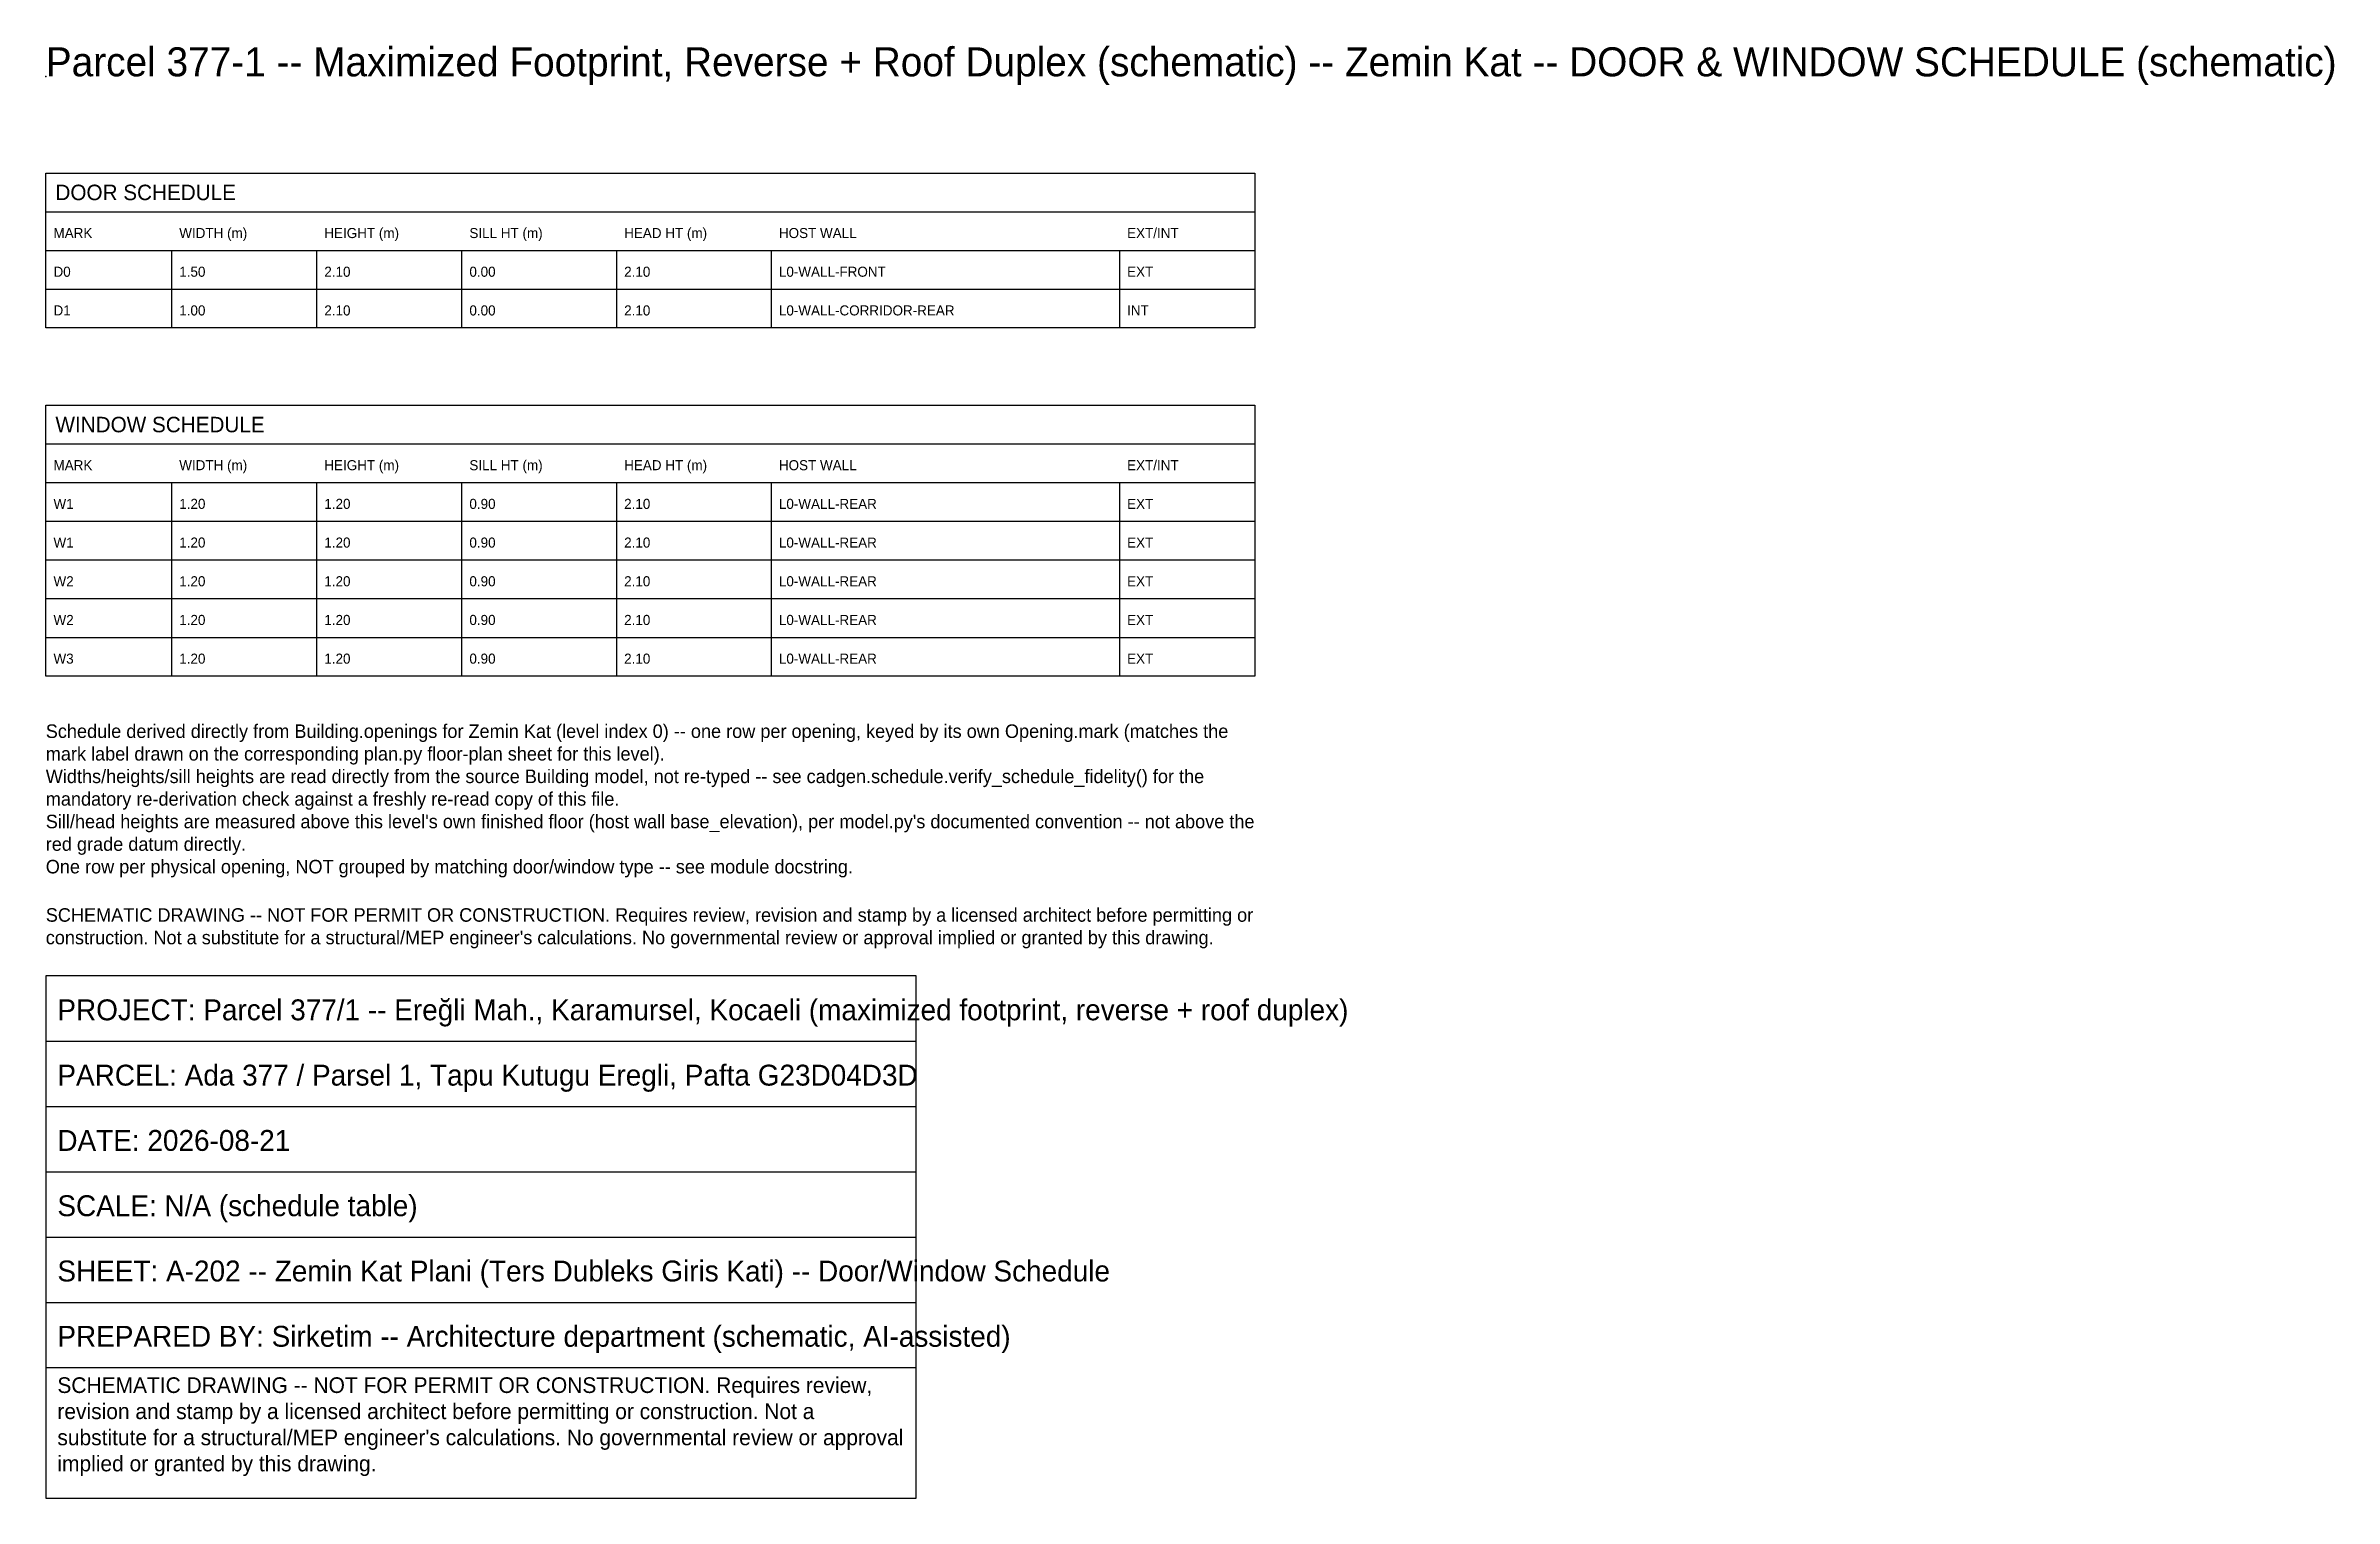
# Paper-space layout 'A-202' of a CAD drawing. Header units: metres. Extents: x 0 to 23.7, y -14.7 to 0.3.
import ezdxf

# ---------------------------------------------------------------- set-up
doc = ezdxf.new("R2010")
doc.units = ezdxf.units.M
for name, color, linetype in [('A-ANNO-NOTE', 7, 'Continuous'), ('A-ANNO-SCHD', 2, 'Continuous'), ('A-ANNO-TTLB', 7, 'Continuous'), ('Z-DATA-NOPLOT', 8, 'Continuous')]:
    doc.layers.add(name, color=color, linetype=linetype)

psp = doc.layouts.new('A-202')

# ---------------------------------------------------------------- linework, layer by layer
at = {"layer": 'A-ANNO-SCHD'}
for p, q in [((0, -1.4), (12.5, -1.4)), ((0, -1.8), (12.5, -1.8)), ((1.3, -1.8), (1.3, -2.6)), ((2.8, -1.8), (2.8, -2.6)), ((4.3, -1.8), (4.3, -2.6)), ((5.9, -1.8), (5.9, -2.6)), ((7.5, -1.8), (7.5, -2.6)), ((11.1, -1.8), (11.1, -2.6)), ((0, -2.2), (12.5, -2.2)), ((0, -3.8), (12.5, -3.8)), ((0, -4.2), (12.5, -4.2)), ((1.3, -4.2), (1.3, -6.2)), ((2.8, -4.2), (2.8, -6.2)), ((4.3, -4.2), (4.3, -6.2)), ((5.9, -4.2), (5.9, -6.2)), ((7.5, -4.2), (7.5, -6.2)), ((11.1, -4.2), (11.1, -6.2)), ((0, -4.6), (12.5, -4.6)), ((0, -5), (12.5, -5)), ((0, -5.4), (12.5, -5.4)), ((0, -5.8), (12.5, -5.8))]:
    psp.add_line(p, q, dxfattribs=at)
for points in [[(0, -1), (12.5, -1), (12.5, -2.6), (0, -2.6)], [(0, -3.4), (12.5, -3.4), (12.5, -6.2), (0, -6.2)]]:
    psp.add_lwpolyline(points, close=True, dxfattribs=at)
at = {"layer": 'A-ANNO-TTLB'}
for p, q in [((0, -9.975), (9, -9.975)), ((0, -10.65), (9, -10.65)), ((0, -11.325), (9, -11.325)), ((0, -12), (9, -12)), ((0, -12.675), (9, -12.675)), ((0, -13.35), (9, -13.35))]:
    psp.add_line(p, q, dxfattribs=at)
psp.add_lwpolyline([(0, -14.7), (9, -14.7), (9, -9.3), (0, -9.3)], close=True, dxfattribs=at)
at = {"layer": 'Z-DATA-NOPLOT'}
psp.add_point((0, 0), dxfattribs=at)

# ---------------------------------------------------------------- texts
at = {"layer": 'A-ANNO-NOTE'}
psp.add_text('Parcel 377-1 -- Maximized Footprint, Reverse + Roof Duplex (schematic) -- Zemin Kat -- DOOR & WINDOW SCHEDULE (schematic)', height=0.3, dxfattribs=at).set_placement((0, 0))
at = {"layer": 'A-ANNO-NOTE', "char_height": 0.14, "width": 12.5, "attachment_point": 1}
for s, insert in [("Schedule derived directly from Building.openings for Zemin Kat (level index 0) -- one row per opening, keyed by its own Opening.mark (matches the mark label drawn on the corresponding plan.py floor-plan sheet for this level).\\PWidths/heights/sill heights are read directly from the source Building model, not re-typed -- see cadgen.schedule.verify_schedule_fidelity() for the mandatory re-derivation check against a freshly re-read copy of this file.\\PSill/head heights are measured above this level's own finished floor (host wall base_elevation), per model.py's documented convention -- not above the red grade datum directly.\\POne row per physical opening, NOT grouped by matching door/window type -- see module docstring.", (0, -6.7)), ("SCHEMATIC DRAWING -- NOT FOR PERMIT OR CONSTRUCTION. Requires review, revision and stamp by a licensed architect before permitting or construction. Not a substitute for a structural/MEP engineer's calculations. No governmental review or approval implied or granted by this drawing.", (0, -8.6))]:
    psp.add_mtext(s, dxfattribs=dict(at, insert=insert))
at = {"layer": 'A-ANNO-SCHD'}
for s, height, p in [('DOOR SCHEDULE', 0.16, (0.1, -1.28)), ('MARK', 0.104, (0.08, -1.672)), ('WIDTH (m)', 0.104, (1.38, -1.672)), ('HEIGHT (m)', 0.104, (2.88, -1.672)), ('SILL HT (m)', 0.104, (4.38, -1.672)), ('HEAD HT (m)', 0.104, (5.98, -1.672)), ('HOST WALL', 0.104, (7.58, -1.672)), ('EXT/INT', 0.104, (11.18, -1.672)), ('D0', 0.104, (0.08, -2.072)), ('1.50', 0.104, (1.38, -2.072)), ('2.10', 0.104, (2.88, -2.072)), ('0.00', 0.104, (4.38, -2.072)), ('2.10', 0.104, (5.98, -2.072)), ('L0-WALL-FRONT', 0.104, (7.58, -2.072)), ('EXT', 0.104, (11.18, -2.072)), ('D1', 0.104, (0.08, -2.472)), ('1.00', 0.104, (1.38, -2.472)), ('2.10', 0.104, (2.88, -2.472)), ('0.00', 0.104, (4.38, -2.472)), ('2.10', 0.104, (5.98, -2.472)), ('L0-WALL-CORRIDOR-REAR', 0.104, (7.58, -2.472)), ('INT', 0.104, (11.18, -2.472)), ('WINDOW SCHEDULE', 0.16, (0.1, -3.68)), ('MARK', 0.104, (0.08, -4.072)), ('WIDTH (m)', 0.104, (1.38, -4.072)), ('HEIGHT (m)', 0.104, (2.88, -4.072)), ('SILL HT (m)', 0.104, (4.38, -4.072)), ('HEAD HT (m)', 0.104, (5.98, -4.072)), ('HOST WALL', 0.104, (7.58, -4.072)), ('EXT/INT', 0.104, (11.18, -4.072)), ('W1', 0.104, (0.08, -4.472)), ('1.20', 0.104, (1.38, -4.472)), ('1.20', 0.104, (2.88, -4.472)), ('0.90', 0.104, (4.38, -4.472)), ('2.10', 0.104, (5.98, -4.472)), ('L0-WALL-REAR', 0.104, (7.58, -4.472)), ('EXT', 0.104, (11.18, -4.472)), ('W1', 0.104, (0.08, -4.872)), ('1.20', 0.104, (1.38, -4.872)), ('1.20', 0.104, (2.88, -4.872)), ('0.90', 0.104, (4.38, -4.872)), ('2.10', 0.104, (5.98, -4.872)), ('L0-WALL-REAR', 0.104, (7.58, -4.872)), ('EXT', 0.104, (11.18, -4.872)), ('W2', 0.104, (0.08, -5.272)), ('1.20', 0.104, (1.38, -5.272)), ('1.20', 0.104, (2.88, -5.272)), ('0.90', 0.104, (4.38, -5.272)), ('2.10', 0.104, (5.98, -5.272)), ('L0-WALL-REAR', 0.104, (7.58, -5.272)), ('EXT', 0.104, (11.18, -5.272)), ('W2', 0.104, (0.08, -5.672)), ('1.20', 0.104, (1.38, -5.672)), ('1.20', 0.104, (2.88, -5.672)), ('0.90', 0.104, (4.38, -5.672)), ('2.10', 0.104, (5.98, -5.672)), ('L0-WALL-REAR', 0.104, (7.58, -5.672)), ('EXT', 0.104, (11.18, -5.672)), ('W3', 0.104, (0.08, -6.072)), ('1.20', 0.104, (1.38, -6.072)), ('1.20', 0.104, (2.88, -6.072)), ('0.90', 0.104, (4.38, -6.072)), ('2.10', 0.104, (5.98, -6.072)), ('L0-WALL-REAR', 0.104, (7.58, -6.072)), ('EXT', 0.104, (11.18, -6.072))]:
    psp.add_text(s, height=height, dxfattribs=at).set_placement(p)
at = {"layer": 'A-ANNO-TTLB'}
for s, p in [('PROJECT: Parcel 377/1 -- Ereğli Mah., Karamursel, Kocaeli (maximized footprint, reverse + roof duplex)', (0.12, -9.759)), ('PARCEL: Ada 377 / Parsel 1, Tapu Kutugu Eregli, Pafta G23D04D3D', (0.12, -10.434)), ('DATE: 2026-08-21', (0.12, -11.109)), ('SCALE: N/A (schedule table)', (0.12, -11.784)), ('SHEET: A-202 -- Zemin Kat Plani (Ters Dubleks Giris Kati) -- Door/Window Schedule', (0.12, -12.459)), ('PREPARED BY: Sirketim -- Architecture department (schematic, AI-assisted)', (0.12, -13.134))]:
    psp.add_text(s, height=0.216, dxfattribs=at).set_placement(p)
at = {"layer": 'A-ANNO-TTLB', "insert": (0.12, -13.45), "char_height": 0.162, "width": 8.76, "attachment_point": 1}
psp.add_mtext("SCHEMATIC DRAWING -- NOT FOR PERMIT OR CONSTRUCTION. Requires review, revision and stamp by a licensed architect before permitting or construction. Not a substitute for a structural/MEP engineer's calculations. No governmental review or approval implied or granted by this drawing.", dxfattribs=at)

doc.saveas('drawing.dxf')
